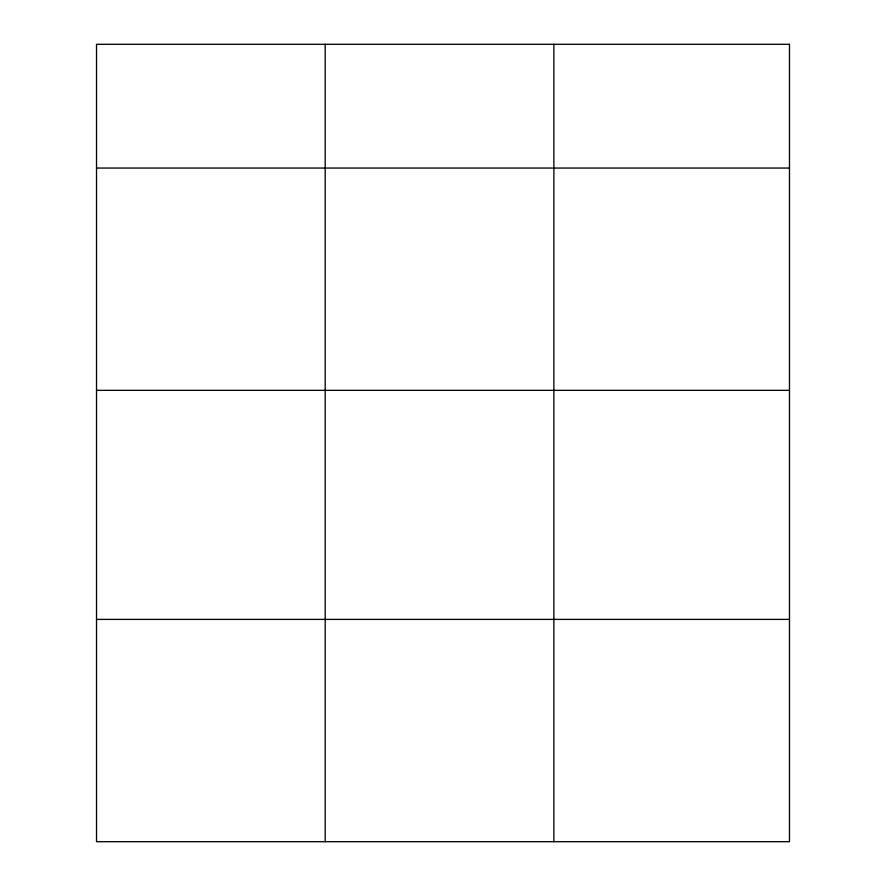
<?xml version="1.0" encoding="UTF-8"?>
<svg xmlns="http://www.w3.org/2000/svg" width="886" height="886" viewBox="0 0 886 886"><rect width="100%" height="100%" fill="white"/><g stroke="black" fill="none" stroke-linecap="round" stroke-linejoin="round"><path stroke-width="1.33" d="M96.519 168.052L789.481 168.052M96.519 390.349L789.481 390.349M96.519 619.392L789.481 619.392M553.872 44.3L553.872 841.7M325.195 44.3L325.195 841.7M789.481 44.3L96.519 44.3L96.519 841.7L789.481 841.7L789.481 44.3"/></g></svg>
